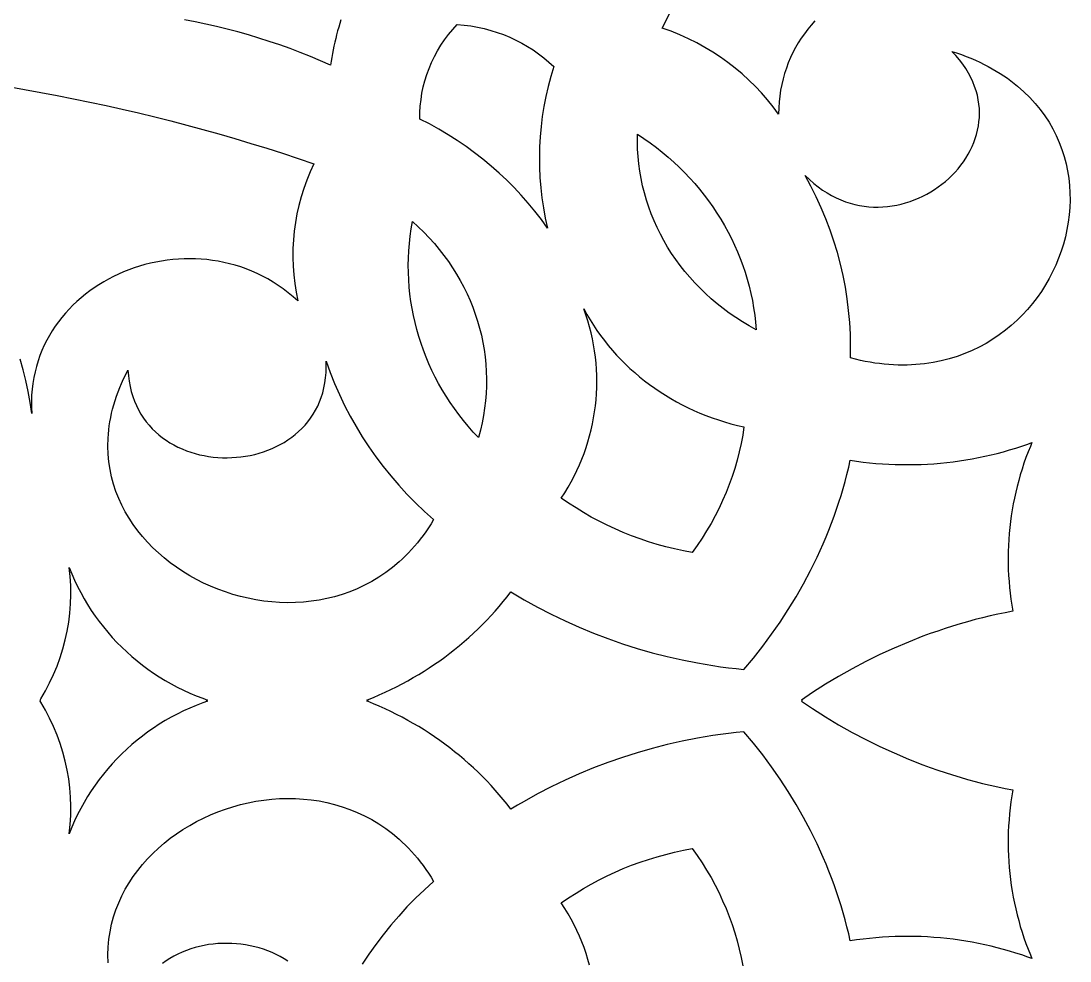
# Model space of a CAD drawing. Extents: x 2430 to 3430, y -1053 to 947.
# Drawn here: x 2959.7 to 3185.2, y 311.2 to 513.4 of the extents above; entities that cross this region are included whole.
import ezdxf

# ---------------------------------------------------------------- set-up
doc = ezdxf.new("R2010")
doc.units = 0
doc.layers.add('LAYER_1', color=18, linetype='CONTINUOUS')

msp = doc.modelspace()

# ---------------------------------------------------------------- linework, layer by layer
at = {"layer": 'LAYER_1'}
for points in [[(3130.31, 513.4), (3129.53, 512.51), (3128.78, 511.6), (3128.07, 510.66), (3127.39, 509.68), (3126.75, 508.68), (3126.16, 507.66), (3125.6, 506.6), (3125.09, 505.52), (3124.61, 504.41), (3124.19, 503.28), (3123.81, 502.12), (3123.47, 500.94), (3123.19, 499.74), (3122.95, 498.51), (3122.77, 497.25), (3122.63, 495.98), (3122.55, 494.68), (3122.53, 493.36), (3121.37, 494.92), (3120.15, 496.44), (3118.87, 497.91), (3117.53, 499.32), (3116.14, 500.69), (3114.69, 502), (3113.18, 503.25), (3111.62, 504.45), (3110.02, 505.6), (3108.36, 506.68), (3106.66, 507.7), (3104.92, 508.66), (3103.13, 509.56), (3101.3, 510.4), (3099.44, 511.17), (3097.53, 511.87), (3099.05, 514.9)], [(3028.46, 513.63), (3028.21, 512.84), (3027.98, 512.04), (3027.75, 511.24), (3027.53, 510.44), (3027.33, 509.63), (3027.14, 508.82), (3026.96, 508.01), (3026.79, 507.2), (3026.64, 506.38), (3026.49, 505.56), (3026.36, 504.73), (3026.24, 503.91), (3024.08, 504.85), (3021.91, 505.76), (3019.72, 506.63), (3017.52, 507.46), (3015.3, 508.25), (3013.07, 509), (3010.83, 509.72), (3008.58, 510.4), (3006.31, 511.04), (3004.04, 511.64), (3001.75, 512.2), (2999.45, 512.72), (2997.15, 513.21), (2994.83, 513.65)], [(2956.91, 499.28), (2960.44, 498.67), (2963.96, 498.04), (2967.48, 497.38), (2970.99, 496.68), (2974.49, 495.96), (2977.99, 495.2), (2981.47, 494.42), (2984.96, 493.61), (2988.43, 492.76), (2991.89, 491.89), (2995.35, 490.99), (2998.8, 490.05), (3002.24, 489.09), (3005.67, 488.1), (3009.09, 487.07), (3012.5, 486.02), (3015.9, 484.94), (3019.29, 483.83), (3022.67, 482.69), (3021.87, 480.94), (3021.14, 479.17), (3020.49, 477.38), (3019.92, 475.57), (3019.43, 473.74), (3019.01, 471.9), (3018.67, 470.05), (3018.42, 468.18), (3018.24, 466.31), (3018.14, 464.44), (3018.11, 462.56), (3018.17, 460.68), (3018.31, 458.8), (3018.53, 456.92), (3018.83, 455.05), (3019.21, 453.18), (3018.18, 454.1), (3017.14, 454.96), (3016.07, 455.77), (3014.98, 456.53), (3013.88, 457.24), (3012.75, 457.91), (3011.62, 458.52), (3010.46, 459.08), (3009.3, 459.6), (3008.12, 460.07), (3006.93, 460.49), (3005.73, 460.87), (3004.53, 461.2), (3003.31, 461.48), (3002.1, 461.73), (3000.87, 461.92), (2999.65, 462.07), (2998.42, 462.18), (2997.19, 462.25), (2995.96, 462.27), (2994.74, 462.25), (2993.52, 462.19), (2992.3, 462.09), (2991.09, 461.95), (2989.88, 461.77), (2988.69, 461.55), (2987.5, 461.29), (2986.33, 460.99), (2985.16, 460.66), (2984.01, 460.29), (2982.88, 459.88), (2981.76, 459.43), (2980.66, 458.95), (2979.58, 458.43), (2978.51, 457.88), (2977.47, 457.3), (2976.45, 456.67), (2975.45, 456.02), (2974.48, 455.34), (2973.54, 454.62), (2972.62, 453.87), (2971.73, 453.08), (2970.87, 452.27), (2970.04, 451.43), (2969.25, 450.55), (2968.49, 449.65), (2967.76, 448.72), (2967.07, 447.76), (2966.42, 446.77), (2965.81, 445.76), (2965.23, 444.72), (2964.7, 443.65), (2964.21, 442.55), (2963.77, 441.43), (2963.37, 440.29), (2963.02, 439.12), (2962.71, 437.93), (2962.46, 436.71), (2962.25, 435.47), (2962.09, 434.21), (2961.99, 432.93), (2961.95, 431.63), (2961.95, 430.3), (2962.02, 428.95), (2961.68, 431.34), (2961.26, 433.71), (2960.76, 436.06), (2960.19, 438.38), (2959.53, 440.68)], [(2978.43, 310.82), (2978.39, 312.54), (2978.44, 314.24), (2978.6, 315.91), (2978.84, 317.54), (2979.18, 319.15), (2979.61, 320.73), (2980.11, 322.27), (2980.71, 323.77), (2981.38, 325.24), (2982.12, 326.67), (2982.94, 328.07), (2983.83, 329.42), (2984.79, 330.73), (2985.81, 331.99), (2986.89, 333.21), (2988.03, 334.39), (2989.23, 335.52), (2990.48, 336.6), (2991.78, 337.63), (2993.12, 338.6), (2994.51, 339.53), (2995.95, 340.4), (2997.42, 341.22), (2998.92, 341.98), (3000.46, 342.68), (3002.03, 343.32), (3003.62, 343.9), (3005.24, 344.42), (3006.87, 344.88), (3008.53, 345.27), (3010.2, 345.59), (3011.89, 345.85), (3013.58, 346.04), (3015.28, 346.16), (3016.98, 346.21), (3018.68, 346.18), (3020.38, 346.08), (3022.08, 345.91), (3023.76, 345.66), (3025.44, 345.33), (3027.1, 344.92), (3028.75, 344.43), (3030.37, 343.86), (3031.98, 343.2), (3033.55, 342.46), (3035.1, 341.64), (3036.62, 340.72), (3038.1, 339.72), (3039.55, 338.63), (3040.95, 337.45), (3041.64, 336.82), (3042.31, 336.17), (3042.98, 335.5), (3043.63, 334.8), (3044.27, 334.08), (3044.9, 333.33), (3045.51, 332.56), (3046.11, 331.77), (3046.7, 330.95), (3047.28, 330.11), (3047.84, 329.24), (3048.38, 328.35), (3046.4, 326.57), (3044.49, 324.74), (3042.65, 322.86), (3040.87, 320.92), (3039.16, 318.94), (3037.52, 316.9), (3035.96, 314.82), (3034.46, 312.7), (3033.04, 310.53)], [(3081.91, 310.33), (3081.54, 311.6), (3081.14, 312.86), (3080.7, 314.12), (3080.22, 315.36), (3079.71, 316.59), (3079.15, 317.81), (3078.56, 319.02), (3077.93, 320.22), (3077.27, 321.4), (3076.56, 322.56), (3075.82, 323.72), (3077.39, 324.8), (3078.98, 325.84), (3080.61, 326.84), (3082.26, 327.79), (3083.95, 328.69), (3085.66, 329.55), (3087.39, 330.36), (3089.15, 331.12), (3090.93, 331.83), (3092.74, 332.49), (3094.57, 333.1), (3096.41, 333.67), (3098.28, 334.18), (3100.16, 334.64), (3102.06, 335.05), (3103.97, 335.41), (3105.05, 333.9), (3106.08, 332.35), (3107.06, 330.77), (3108, 329.17), (3108.89, 327.54), (3109.72, 325.88), (3110.5, 324.21), (3111.24, 322.51), (3111.91, 320.8), (3112.54, 319.07), (3113.1, 317.32), (3113.61, 315.56), (3114.07, 313.78), (3114.46, 312), (3114.8, 310.21)], [(3017.08, 311.21), (3016.26, 311.73), (3015.42, 312.21), (3014.55, 312.65), (3013.66, 313.06), (3012.75, 313.43), (3011.82, 313.76), (3010.88, 314.06), (3009.92, 314.31), (3008.95, 314.53), (3007.97, 314.71), (3006.98, 314.85), (3005.99, 314.95), (3004.99, 315.02), (3004, 315.04), (3003, 315.03), (3002, 314.98), (3001.01, 314.89), (3000.02, 314.76), (2999.04, 314.59), (2998.07, 314.38), (2997.11, 314.13), (2996.17, 313.85), (2995.24, 313.52), (2994.33, 313.15), (2993.44, 312.75), (2992.57, 312.3), (2991.72, 311.82), (2990.9, 311.29), (2990.1, 310.73)]]:
    msp.add_lwpolyline(points, dxfattribs=at)
for points in [[(3054.94, 512.52), (3056.4, 512.33), (3057.84, 512.07), (3059.26, 511.76), (3060.67, 511.38), (3062.05, 510.95), (3063.41, 510.46), (3064.74, 509.91), (3066.05, 509.3), (3067.32, 508.64), (3068.56, 507.93), (3069.77, 507.16), (3070.93, 506.34), (3072.06, 505.47), (3073.15, 504.55), (3074.2, 503.58), (3073.56, 501.46), (3072.99, 499.32), (3072.5, 497.17), (3072.08, 495.02), (3071.74, 492.85), (3071.47, 490.67), (3071.27, 488.49), (3071.15, 486.3), (3071.1, 484.11), (3071.13, 481.92), (3071.23, 479.73), (3071.41, 477.54), (3071.65, 475.36), (3071.98, 473.18), (3072.37, 471.02), (3072.84, 468.86), (3071.53, 470.69), (3070.15, 472.47), (3068.72, 474.21), (3067.23, 475.9), (3065.69, 477.55), (3064.09, 479.15), (3062.44, 480.7), (3060.74, 482.2), (3058.99, 483.65), (3057.19, 485.05), (3055.34, 486.4), (3053.44, 487.7), (3051.51, 488.94), (3049.52, 490.12), (3047.5, 491.25), (3045.43, 492.31), (3045.44, 493.71), (3045.52, 495.1), (3045.67, 496.48), (3045.88, 497.85), (3046.16, 499.21), (3046.51, 500.55), (3046.93, 501.88), (3047.4, 503.18), (3047.95, 504.46), (3048.55, 505.72), (3049.22, 506.95), (3049.95, 508.16), (3050.74, 509.33), (3051.59, 510.47), (3052.5, 511.58), (3053.46, 512.65)], [(3160.79, 506.52), (3161.83, 506.15), (3162.85, 505.77), (3163.84, 505.36), (3164.81, 504.95), (3165.76, 504.51), (3166.68, 504.06), (3167.57, 503.6), (3168.44, 503.12), (3169.29, 502.63), (3170.12, 502.12), (3170.92, 501.59), (3171.7, 501.06), (3172.45, 500.51), (3173.18, 499.94), (3173.89, 499.37), (3175.24, 498.18), (3176.5, 496.95), (3177.66, 495.67), (3178.74, 494.35), (3179.73, 493), (3180.64, 491.61), (3181.45, 490.19), (3182.19, 488.74), (3182.84, 487.26), (3183.41, 485.76), (3183.89, 484.24), (3184.3, 482.7), (3184.62, 481.15), (3184.87, 479.58), (3185.04, 478.01), (3185.14, 476.43), (3185.15, 474.84), (3185.1, 473.26), (3184.97, 471.68), (3184.77, 470.1), (3184.49, 468.53), (3184.15, 466.98), (3183.74, 465.43), (3183.26, 463.91), (3182.71, 462.4), (3182.09, 460.91), (3181.42, 459.45), (3180.67, 458.02), (3179.87, 456.62), (3179, 455.25), (3178.07, 453.92), (3177.08, 452.63), (3176.03, 451.38), (3174.92, 450.18), (3173.76, 449.02), (3172.54, 447.92), (3171.26, 446.87), (3169.93, 445.87), (3168.55, 444.94), (3167.12, 444.07), (3165.63, 443.26), (3164.1, 442.52), (3162.52, 441.85), (3160.89, 441.26), (3159.21, 440.74), (3157.49, 440.3), (3155.72, 439.95), (3153.91, 439.68), (3152.05, 439.49), (3150.16, 439.4), (3149.19, 439.39), (3148.22, 439.4), (3147.24, 439.44), (3146.24, 439.5), (3145.24, 439.59), (3144.23, 439.7), (3143.21, 439.84), (3142.18, 440), (3141.14, 440.19), (3140.09, 440.41), (3139.03, 440.65), (3137.96, 440.92), (3138, 443.47), (3137.95, 446.02), (3137.81, 448.57), (3137.58, 451.1), (3137.27, 453.63), (3136.87, 456.14), (3136.39, 458.64), (3135.82, 461.12), (3135.16, 463.58), (3134.42, 466.02), (3133.6, 468.44), (3132.69, 470.84), (3131.7, 473.21), (3130.63, 475.56), (3129.48, 477.87), (3128.24, 480.16), (3129.15, 479.28), (3130.08, 478.46), (3131.02, 477.72), (3131.97, 477.03), (3132.93, 476.41), (3133.91, 475.85), (3134.9, 475.35), (3135.89, 474.91), (3136.89, 474.53), (3137.9, 474.2), (3138.9, 473.93), (3139.92, 473.72), (3140.93, 473.56), (3141.94, 473.44), (3142.95, 473.38), (3143.95, 473.37), (3144.95, 473.41), (3145.95, 473.49), (3146.93, 473.62), (3147.91, 473.8), (3148.87, 474.01), (3149.83, 474.27), (3150.77, 474.57), (3151.69, 474.91), (3152.6, 475.29), (3153.49, 475.7), (3154.36, 476.15), (3155.21, 476.64), (3156.04, 477.16), (3156.84, 477.71), (3157.62, 478.29), (3158.37, 478.9), (3159.09, 479.54), (3159.79, 480.21), (3160.45, 480.9), (3161.08, 481.62), (3161.68, 482.36), (3162.24, 483.13), (3162.76, 483.91), (3163.25, 484.72), (3163.69, 485.54), (3164.1, 486.38), (3164.46, 487.24), (3164.78, 488.12), (3165.06, 489), (3165.28, 489.9), (3165.46, 490.81), (3165.59, 491.73), (3165.67, 492.67), (3165.7, 493.6), (3165.67, 494.55), (3165.58, 495.5), (3165.44, 496.45), (3165.24, 497.41), (3164.98, 498.37), (3164.66, 499.33), (3164.28, 500.28), (3163.83, 501.24), (3163.32, 502.19), (3162.74, 503.14), (3162.09, 504.08), (3161.37, 505.02), (3160.58, 505.95), (3159.72, 506.86)], [(3093.58, 488.15), (3094.93, 487.19), (3096.25, 486.2), (3097.53, 485.18), (3098.78, 484.13), (3100, 483.05), (3101.18, 481.93), (3102.32, 480.79), (3103.43, 479.62), (3104.5, 478.43), (3105.53, 477.21), (3106.53, 475.96), (3107.48, 474.69), (3108.4, 473.4), (3109.28, 472.08), (3110.12, 470.75), (3110.92, 469.39), (3111.67, 468.01), (3112.39, 466.61), (3113.06, 465.19), (3113.69, 463.75), (3114.28, 462.3), (3114.83, 460.83), (3115.33, 459.35), (3115.78, 457.85), (3116.2, 456.34), (3116.56, 454.81), (3116.89, 453.27), (3117.16, 451.72), (3117.39, 450.16), (3117.57, 448.59), (3117.7, 447.01), (3116.2, 447.84), (3114.74, 448.71), (3113.32, 449.62), (3111.93, 450.57), (3110.59, 451.56), (3109.29, 452.6), (3108.03, 453.66), (3106.81, 454.77), (3105.63, 455.91), (3104.5, 457.08), (3103.42, 458.29), (3102.38, 459.53), (3101.38, 460.8), (3100.43, 462.09), (3099.53, 463.42), (3098.68, 464.77), (3097.88, 466.15), (3097.12, 467.55), (3096.42, 468.97), (3095.77, 470.42), (3095.17, 471.89), (3094.62, 473.38), (3094.13, 474.88), (3093.69, 476.41), (3093.3, 477.95), (3092.97, 479.5), (3092.7, 481.07), (3092.48, 482.65), (3092.32, 484.24), (3092.22, 485.85), (3092.17, 487.46), (3092.19, 489.08)], [(3045.08, 469.12), (3046.28, 467.95), (3047.43, 466.76), (3048.54, 465.53), (3049.59, 464.27), (3050.6, 462.98), (3051.55, 461.67), (3052.46, 460.33), (3053.31, 458.97), (3054.11, 457.58), (3054.86, 456.17), (3055.56, 454.74), (3056.21, 453.29), (3056.8, 451.83), (3057.34, 450.34), (3057.83, 448.84), (3058.26, 447.33), (3058.64, 445.8), (3058.96, 444.26), (3059.23, 442.71), (3059.44, 441.16), (3059.6, 439.59), (3059.7, 438.02), (3059.74, 436.44), (3059.73, 434.86), (3059.66, 433.28), (3059.53, 431.69), (3059.34, 430.11), (3059.09, 428.53), (3058.79, 426.95), (3058.42, 425.37), (3058, 423.8), (3056.89, 425), (3055.81, 426.23), (3054.78, 427.48), (3053.79, 428.75), (3052.84, 430.05), (3051.93, 431.36), (3051.07, 432.7), (3050.25, 434.06), (3049.46, 435.43), (3048.73, 436.83), (3048.03, 438.24), (3047.38, 439.67), (3046.77, 441.11), (3046.21, 442.57), (3045.68, 444.04), (3045.21, 445.52), (3044.78, 447.02), (3044.39, 448.52), (3044.05, 450.04), (3043.75, 451.56), (3043.5, 453.1), (3043.3, 454.64), (3043.14, 456.18), (3043.02, 457.74), (3042.96, 459.29), (3042.94, 460.85), (3042.97, 462.42), (3043.05, 463.98), (3043.17, 465.55), (3043.34, 467.12), (3043.56, 468.68), (3043.83, 470.25)], [(3081.3, 450.28), (3081.99, 449.11), (3082.71, 447.96), (3083.47, 446.84), (3084.25, 445.73), (3085.07, 444.65), (3085.92, 443.6), (3086.79, 442.56), (3087.7, 441.55), (3088.63, 440.57), (3089.59, 439.61), (3090.58, 438.68), (3091.6, 437.77), (3092.64, 436.89), (3093.7, 436.03), (3094.79, 435.21), (3095.91, 434.41), (3097.05, 433.64), (3098.21, 432.89), (3099.39, 432.18), (3100.59, 431.5), (3101.82, 430.85), (3103.06, 430.23), (3104.33, 429.64), (3105.61, 429.08), (3106.91, 428.55), (3108.23, 428.06), (3109.57, 427.6), (3110.92, 427.17), (3112.29, 426.78), (3113.67, 426.42), (3115.07, 426.1), (3114.8, 424.3), (3114.46, 422.51), (3114.07, 420.73), (3113.61, 418.95), (3113.1, 417.19), (3112.54, 415.45), (3111.91, 413.71), (3111.24, 412), (3110.5, 410.3), (3109.72, 408.63), (3108.89, 406.97), (3108, 405.34), (3107.06, 403.74), (3106.08, 402.16), (3105.05, 400.62), (3103.97, 399.1), (3102.06, 399.46), (3100.16, 399.87), (3098.28, 400.33), (3096.41, 400.84), (3094.57, 401.41), (3092.74, 402.02), (3090.93, 402.68), (3089.15, 403.39), (3087.39, 404.16), (3085.66, 404.96), (3083.95, 405.82), (3082.26, 406.72), (3080.61, 407.67), (3078.98, 408.67), (3077.39, 409.71), (3075.82, 410.8), (3076.56, 411.95), (3077.27, 413.11), (3077.93, 414.3), (3078.56, 415.49), (3079.15, 416.7), (3079.71, 417.92), (3080.22, 419.15), (3080.7, 420.39), (3081.14, 421.65), (3081.54, 422.91), (3081.91, 424.18), (3082.24, 425.46), (3082.52, 426.74), (3082.77, 428.03), (3082.99, 429.33), (3083.16, 430.63), (3083.3, 431.93), (3083.39, 433.24), (3083.45, 434.55), (3083.47, 435.87), (3083.45, 437.18), (3083.39, 438.49), (3083.29, 439.81), (3083.16, 441.12), (3082.98, 442.43), (3082.77, 443.73), (3082.51, 445.04), (3082.22, 446.33), (3081.88, 447.63), (3081.51, 448.92), (3081.1, 450.2), (3080.64, 451.47)], [(3026.13, 437.79), (3027.08, 435.4), (3028.12, 433.04), (3029.23, 430.72), (3030.43, 428.43), (3031.7, 426.19), (3033.04, 423.98), (3034.46, 421.81), (3035.96, 419.69), (3037.52, 417.61), (3039.16, 415.57), (3040.87, 413.59), (3042.65, 411.65), (3044.49, 409.77), (3046.4, 407.94), (3048.38, 406.16), (3047.84, 405.27), (3047.28, 404.4), (3046.7, 403.56), (3046.11, 402.74), (3045.51, 401.95), (3044.9, 401.18), (3044.27, 400.43), (3043.63, 399.71), (3042.98, 399.02), (3042.31, 398.34), (3041.64, 397.69), (3040.95, 397.07), (3039.55, 395.88), (3038.1, 394.79), (3036.62, 393.79), (3035.1, 392.87), (3033.55, 392.05), (3031.98, 391.31), (3030.37, 390.65), (3028.75, 390.08), (3027.1, 389.59), (3025.44, 389.18), (3023.76, 388.85), (3022.08, 388.6), (3020.38, 388.43), (3018.68, 388.33), (3016.98, 388.3), (3015.28, 388.35), (3013.58, 388.47), (3011.89, 388.66), (3010.2, 388.92), (3008.53, 389.24), (3006.87, 389.63), (3005.24, 390.09), (3003.62, 390.61), (3002.03, 391.19), (3000.46, 391.83), (2998.92, 392.53), (2997.42, 393.29), (2995.95, 394.11), (2994.51, 394.98), (2993.12, 395.91), (2991.78, 396.88), (2990.48, 397.91), (2989.23, 398.99), (2988.03, 400.12), (2986.89, 401.3), (2985.81, 402.52), (2984.79, 403.78), (2983.83, 405.09), (2982.94, 406.45), (2982.12, 407.84), (2981.38, 409.27), (2980.71, 410.74), (2980.11, 412.24), (2979.61, 413.78), (2979.18, 415.36), (2978.84, 416.97), (2978.6, 418.6), (2978.44, 420.27), (2978.39, 421.97), (2978.43, 423.69), (2978.49, 424.57), (2978.57, 425.45), (2978.68, 426.33), (2978.82, 427.22), (2978.99, 428.12), (2979.18, 429.02), (2979.4, 429.93), (2979.65, 430.84), (2979.92, 431.76), (2980.23, 432.68), (2980.56, 433.61), (2980.93, 434.54), (2981.32, 435.47), (2981.74, 436.42), (2982.2, 437.36), (2982.68, 438.31), (2982.78, 437.09), (2982.93, 435.92), (2983.14, 434.79), (2983.4, 433.7), (2983.72, 432.65), (2984.08, 431.64), (2984.5, 430.67), (2984.96, 429.74), (2985.47, 428.86), (2986.02, 428.01), (2986.61, 427.2), (2987.24, 426.44), (2987.9, 425.71), (2988.6, 425.03), (2989.34, 424.38), (2990.1, 423.78), (2990.9, 423.22), (2991.72, 422.69), (2992.57, 422.21), (2993.44, 421.76), (2994.33, 421.36), (2995.24, 420.99), (2996.17, 420.67), (2997.11, 420.38), (2998.07, 420.13), (2999.04, 419.92), (3000.02, 419.75), (3001.01, 419.62), (3002, 419.53), (3003, 419.48), (3004, 419.47), (3004.99, 419.49), (3005.99, 419.56), (3006.98, 419.66), (3007.97, 419.8), (3008.95, 419.98), (3009.92, 420.2), (3010.88, 420.45), (3011.82, 420.75), (3012.75, 421.08), (3013.66, 421.45), (3014.55, 421.86), (3015.42, 422.3), (3016.26, 422.78), (3017.08, 423.31), (3017.88, 423.86), (3018.64, 424.46), (3019.37, 425.09), (3020.07, 425.76), (3020.74, 426.47), (3021.36, 427.21), (3021.95, 427.99), (3022.5, 428.81), (3023, 429.67), (3023.46, 430.56), (3023.87, 431.49), (3024.24, 432.45), (3024.55, 433.45), (3024.81, 434.49), (3025.02, 435.56), (3025.17, 436.67), (3025.26, 437.82), (3025.29, 439), (3025.25, 440.22)], [(3176.63, 421.92), (3176.15, 420.71), (3175.69, 419.5), (3175.26, 418.27), (3174.85, 417.04), (3174.47, 415.81), (3174.12, 414.57), (3173.79, 413.32), (3173.48, 412.06), (3173.2, 410.81), (3172.95, 409.55), (3172.73, 408.28), (3172.52, 407.01), (3172.35, 405.74), (3172.2, 404.46), (3172.08, 403.18), (3171.98, 401.9), (3171.91, 400.62), (3171.87, 399.33), (3171.85, 398.04), (3171.86, 396.76), (3171.89, 395.47), (3171.95, 394.18), (3172.04, 392.89), (3172.16, 391.6), (3172.3, 390.32), (3172.46, 389.03), (3172.66, 387.75), (3172.88, 386.47), (3171.25, 386.15), (3169.62, 385.82), (3167.99, 385.45), (3166.36, 385.06), (3164.74, 384.65), (3163.13, 384.21), (3161.52, 383.75), (3159.91, 383.26), (3158.31, 382.75), (3156.72, 382.21), (3155.13, 381.65), (3153.55, 381.07), (3150.42, 379.84), (3147.33, 378.53), (3144.28, 377.13), (3141.27, 375.65), (3138.31, 374.09), (3135.41, 372.46), (3132.57, 370.76), (3129.8, 368.98), (3127.43, 367.37), (3127.59, 367.26), (3127.43, 367.14), (3129.8, 365.53), (3132.57, 363.76), (3135.41, 362.05), (3138.31, 360.42), (3141.27, 358.86), (3144.28, 357.38), (3147.33, 355.98), (3150.42, 354.67), (3153.55, 353.44), (3155.13, 352.86), (3156.72, 352.3), (3158.31, 351.76), (3159.91, 351.25), (3161.52, 350.76), (3163.13, 350.3), (3164.74, 349.86), (3166.36, 349.45), (3167.99, 349.06), (3169.62, 348.69), (3171.25, 348.36), (3172.88, 348.05), (3172.66, 346.76), (3172.46, 345.48), (3172.3, 344.19), (3172.16, 342.91), (3172.04, 341.62), (3171.95, 340.33), (3171.89, 339.04), (3171.86, 337.75), (3171.85, 336.47), (3171.87, 335.18), (3171.91, 333.9), (3171.98, 332.61), (3172.08, 331.33), (3172.2, 330.05), (3172.35, 328.78), (3172.52, 327.5), (3172.73, 326.23), (3172.95, 324.97), (3173.2, 323.7), (3173.48, 322.45), (3173.79, 321.19), (3174.12, 319.95), (3174.47, 318.7), (3174.85, 317.47), (3175.26, 316.24), (3175.69, 315.01), (3176.15, 313.8), (3176.63, 312.59), (3176.98, 311.77), (3176.1, 312.09), (3174.8, 312.54), (3173.49, 312.96), (3172.17, 313.36), (3170.84, 313.74), (3169.51, 314.1), (3168.18, 314.43), (3166.83, 314.73), (3165.48, 315.02), (3164.13, 315.27), (3162.77, 315.51), (3161.41, 315.72), (3160.04, 315.91), (3158.67, 316.07), (3157.29, 316.21), (3155.92, 316.32), (3154.54, 316.41), (3153.16, 316.48), (3151.77, 316.52), (3150.39, 316.53), (3149, 316.53), (3147.61, 316.49), (3146.23, 316.44), (3144.84, 316.36), (3143.45, 316.25), (3142.07, 316.12), (3140.68, 315.96), (3139.3, 315.78), (3137.92, 315.58), (3137.59, 317.09), (3137.22, 318.61), (3136.83, 320.12), (3136.41, 321.63), (3135.97, 323.13), (3135.49, 324.63), (3134.99, 326.13), (3134.47, 327.62), (3133.92, 329.11), (3133.34, 330.59), (3132.74, 332.06), (3132.11, 333.53), (3130.79, 336.43), (3129.38, 339.31), (3127.87, 342.14), (3126.28, 344.93), (3124.6, 347.68), (3122.84, 350.37), (3121.01, 353.01), (3119.1, 355.59), (3117.11, 358.11), (3115.06, 360.56), (3113.39, 360.38), (3111.72, 360.19), (3110.05, 359.97), (3108.39, 359.72), (3105.09, 359.17), (3101.8, 358.52), (3098.55, 357.78), (3095.32, 356.96), (3092.12, 356.04), (3088.95, 355.03), (3085.82, 353.94), (3082.72, 352.76), (3079.66, 351.49), (3076.64, 350.14), (3073.66, 348.7), (3070.73, 347.18), (3067.84, 345.58), (3066.42, 344.74), (3065.01, 343.89), (3064.19, 344.94), (3063.36, 345.98), (3062.5, 347), (3061.62, 348.01), (3060.73, 348.99), (3059.81, 349.97), (3058.88, 350.92), (3057.93, 351.85), (3056.96, 352.77), (3055.97, 353.67), (3054.96, 354.56), (3053.94, 355.42), (3052.9, 356.26), (3051.84, 357.09), (3050.77, 357.9), (3049.68, 358.69), (3048.58, 359.46), (3047.45, 360.21), (3046.32, 360.93), (3045.17, 361.64), (3044, 362.33), (3042.82, 363), (3041.63, 363.65), (3040.42, 364.28), (3039.2, 364.88), (3037.96, 365.47), (3036.71, 366.03), (3035.45, 366.57), (3034.18, 367.09), (3034.06, 367.14), (3034.18, 367.19), (3034.35, 367.26), (3034.18, 367.32), (3034.06, 367.37), (3034.18, 367.42), (3035.45, 367.94), (3036.71, 368.48), (3037.96, 369.04), (3039.2, 369.63), (3040.42, 370.23), (3041.63, 370.86), (3042.82, 371.51), (3044, 372.18), (3045.17, 372.87), (3046.32, 373.58), (3047.45, 374.31), (3048.58, 375.05), (3049.68, 375.82), (3050.77, 376.61), (3051.84, 377.42), (3052.9, 378.25), (3053.94, 379.09), (3054.96, 379.96), (3055.97, 380.84), (3056.96, 381.74), (3057.93, 382.66), (3058.88, 383.59), (3059.81, 384.55), (3060.73, 385.52), (3061.62, 386.5), (3062.5, 387.51), (3063.36, 388.53), (3064.19, 389.57), (3065.01, 390.62), (3066.42, 389.77), (3067.84, 388.93), (3070.73, 387.33), (3073.66, 385.81), (3076.64, 384.37), (3079.66, 383.02), (3082.72, 381.75), (3085.82, 380.57), (3088.95, 379.48), (3092.12, 378.47), (3095.32, 377.55), (3098.55, 376.73), (3101.8, 375.99), (3105.09, 375.34), (3108.39, 374.79), (3110.05, 374.54), (3111.72, 374.32), (3113.39, 374.13), (3115.06, 373.95), (3117.11, 376.4), (3119.1, 378.92), (3121.01, 381.5), (3122.84, 384.14), (3124.6, 386.83), (3126.28, 389.58), (3127.87, 392.37), (3129.38, 395.2), (3130.79, 398.08), (3132.11, 400.98), (3132.74, 402.45), (3133.34, 403.92), (3133.92, 405.4), (3134.47, 406.89), (3134.99, 408.38), (3135.49, 409.88), (3135.97, 411.38), (3136.41, 412.88), (3136.83, 414.39), (3137.22, 415.9), (3137.59, 417.42), (3137.92, 418.94), (3139.3, 418.73), (3140.68, 418.55), (3142.07, 418.39), (3143.45, 418.26), (3144.84, 418.16), (3146.23, 418.07), (3147.61, 418.02), (3149, 417.98), (3150.39, 417.98), (3151.77, 417.99), (3153.16, 418.03), (3154.54, 418.1), (3155.92, 418.19), (3157.29, 418.3), (3158.67, 418.44), (3160.04, 418.6), (3161.41, 418.79), (3162.77, 419), (3164.13, 419.24), (3165.48, 419.5), (3166.83, 419.78), (3168.18, 420.08), (3169.51, 420.41), (3170.84, 420.77), (3172.17, 421.15), (3173.49, 421.55), (3174.8, 421.97), (3176.1, 422.42), (3176.98, 422.74)], [(2970.61, 394.51), (2971.21, 393.14), (2971.85, 391.79), (2972.53, 390.46), (2973.25, 389.16), (2974.01, 387.89), (2974.8, 386.65), (2975.64, 385.43), (2976.51, 384.24), (2977.41, 383.08), (2978.35, 381.94), (2979.32, 380.84), (2980.32, 379.77), (2981.36, 378.73), (2982.43, 377.72), (2983.52, 376.74), (2984.65, 375.79), (2985.81, 374.88), (2986.99, 374), (2988.2, 373.16), (2989.43, 372.35), (2990.7, 371.58), (2991.98, 370.85), (2993.29, 370.15), (2994.62, 369.49), (2995.98, 368.87), (2997.35, 368.29), (2998.75, 367.74), (2999.8, 367.37), (2999.48, 367.26), (2999.8, 367.14), (2998.75, 366.77), (2997.35, 366.22), (2995.98, 365.64), (2994.62, 365.02), (2993.29, 364.36), (2991.98, 363.66), (2990.7, 362.93), (2989.43, 362.16), (2988.2, 361.35), (2986.99, 360.51), (2985.81, 359.63), (2984.65, 358.72), (2983.52, 357.77), (2982.43, 356.8), (2981.36, 355.79), (2980.32, 354.74), (2979.32, 353.67), (2978.35, 352.57), (2977.41, 351.43), (2976.51, 350.27), (2975.64, 349.08), (2974.8, 347.86), (2974.01, 346.62), (2973.25, 345.35), (2972.53, 344.05), (2971.85, 342.72), (2971.21, 341.38), (2970.61, 340), (2970.06, 338.61), (2970.27, 340.58), (2970.39, 342.55), (2970.41, 344.52), (2970.35, 346.49), (2970.2, 348.45), (2969.96, 350.39), (2969.63, 352.32), (2969.21, 354.23), (2968.71, 356.13), (2968.13, 358), (2967.46, 359.84), (2966.7, 361.66), (2965.86, 363.44), (2964.94, 365.2), (2963.94, 366.91), (2963.79, 367.14), (2963.87, 367.26), (2963.79, 367.37), (2963.94, 367.6), (2964.94, 369.31), (2965.86, 371.07), (2966.7, 372.85), (2967.46, 374.67), (2968.13, 376.51), (2968.71, 378.39), (2969.21, 380.28), (2969.63, 382.19), (2969.96, 384.12), (2970.2, 386.07), (2970.35, 388.02), (2970.41, 389.99), (2970.39, 391.96), (2970.27, 393.93), (2970.06, 395.9)]]:
    msp.add_lwpolyline(points, close=True, dxfattribs=at)

doc.saveas('drawing.dxf')
